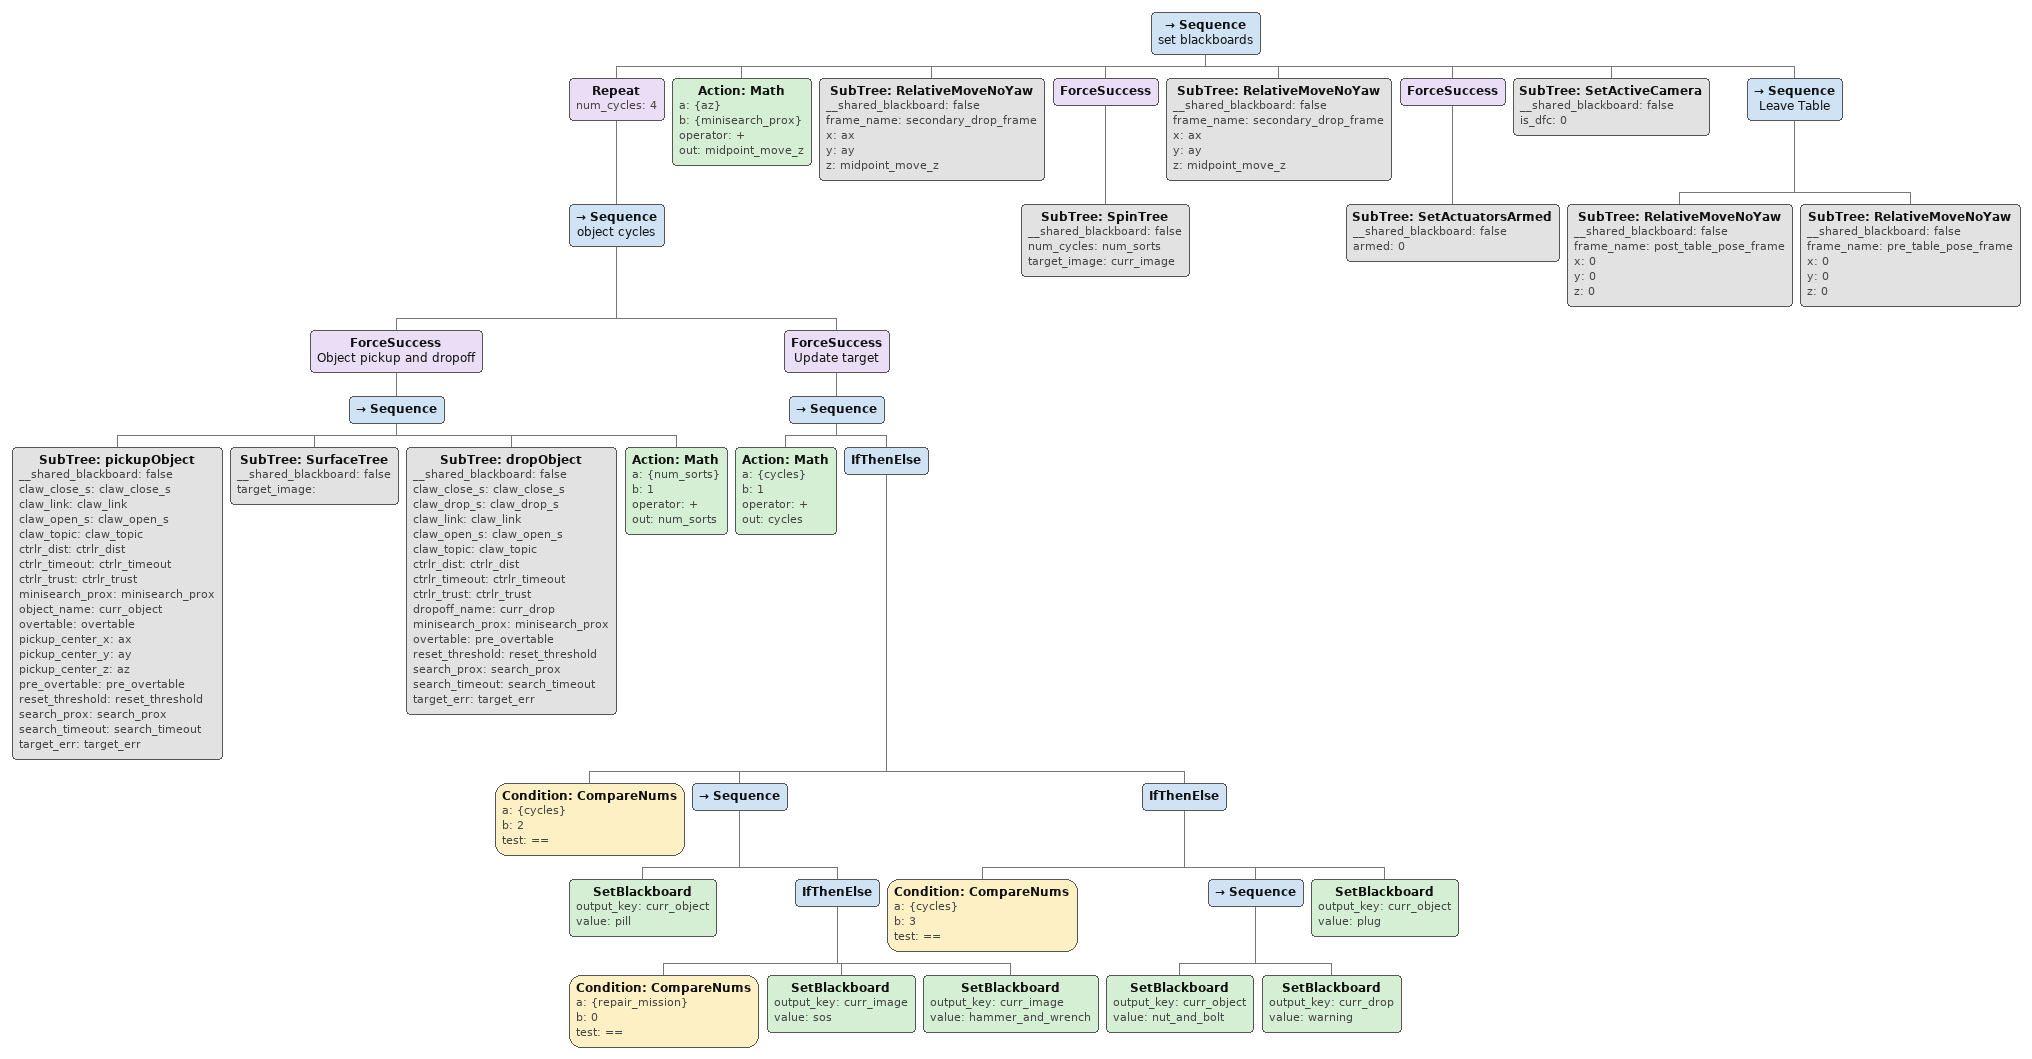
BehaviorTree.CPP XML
<Sequence name="set blackboards">
    <Repeat num_cycles="4">
        <Sequence name="object cycles">
            <ForceSuccess name="Object pickup and dropoff">
                <Sequence>
                    <SubTree ID="pickupObject" __shared_blackboard="false" claw_close_s="claw_close_s" claw_link="claw_link" claw_open_s="claw_open_s" claw_topic="claw_topic" ctrlr_dist="ctrlr_dist" ctrlr_timeout="ctrlr_timeout" ctrlr_trust="ctrlr_trust" minisearch_prox="minisearch_prox" object_name="curr_object" overtable="overtable" pickup_center_x="ax" pickup_center_y="ay" pickup_center_z="az" pre_overtable="pre_overtable" reset_threshold="reset_threshold" search_prox="search_prox" search_timeout="search_timeout" target_err="target_err"/>
                    <SubTree ID="SurfaceTree" __shared_blackboard="false" target_image=""/>
                    <SubTree ID="dropObject" __shared_blackboard="false" claw_close_s="claw_close_s" claw_drop_s="claw_drop_s" claw_link="claw_link" claw_open_s="claw_open_s" claw_topic="claw_topic" ctrlr_dist="ctrlr_dist" ctrlr_timeout="ctrlr_timeout" ctrlr_trust="ctrlr_trust" dropoff_name="curr_drop" minisearch_prox="minisearch_prox" overtable="pre_overtable" reset_threshold="reset_threshold" search_prox="search_prox" search_timeout="search_timeout" target_err="target_err"/>
                    <Action ID="Math" a="{num_sorts}" b="1" operator="+" out="num_sorts"/>
                </Sequence>
            </ForceSuccess>
            <ForceSuccess name="Update target">
                <Sequence>
                    <Action ID="Math" a="{cycles}" b="1" operator="+" out="cycles"/>
                    <IfThenElse>
                        <Condition ID="CompareNums" a="{cycles}" b="2" test="=="/>
                        <Sequence>
                            <SetBlackboard output_key="curr_object" value="pill"/>
                            <IfThenElse>
                                <Condition ID="CompareNums" a="{repair_mission}" b="0" test="=="/>
                                <SetBlackboard output_key="curr_image" value="sos"/>
                                <SetBlackboard output_key="curr_image" value="hammer_and_wrench"/>
                            </IfThenElse>
                        </Sequence>
                        <IfThenElse>
                            <Condition ID="CompareNums" a="{cycles}" b="3" test="=="/>
                            <Sequence>
                                <SetBlackboard output_key="curr_object" value="nut_and_bolt"/>
                                <SetBlackboard output_key="curr_drop" value="warning"/>
                            </Sequence>
                            <SetBlackboard output_key="curr_object" value="plug"/>
                        </IfThenElse>
                    </IfThenElse>
                </Sequence>
            </ForceSuccess>
        </Sequence>
    </Repeat>
    <Action ID="Math" a="{az}" b="{minisearch_prox}" operator="+" out="midpoint_move_z"/>
    <SubTree ID="RelativeMoveNoYaw" __shared_blackboard="false" frame_name="secondary_drop_frame" x="ax" y="ay" z="midpoint_move_z"/>
    <ForceSuccess>
        <SubTree ID="SpinTree" __shared_blackboard="false" num_cycles="num_sorts" target_image="curr_image"/>
    </ForceSuccess>
    <SubTree ID="RelativeMoveNoYaw" __shared_blackboard="false" frame_name="secondary_drop_frame" x="ax" y="ay" z="midpoint_move_z"/>
    <ForceSuccess>
        <SubTree ID="SetActuatorsArmed" __shared_blackboard="false" armed="0"/>
    </ForceSuccess>
    <SubTree ID="SetActiveCamera" __shared_blackboard="false" is_dfc="0"/>
    <Sequence name="Leave Table">
        <SubTree ID="RelativeMoveNoYaw" __shared_blackboard="false" frame_name="post_table_pose_frame" x="0" y="0" z="0"/>
        <SubTree ID="RelativeMoveNoYaw" __shared_blackboard="false" frame_name="pre_table_pose_frame" x="0" y="0" z="0"/>
    </Sequence>
</Sequence>
